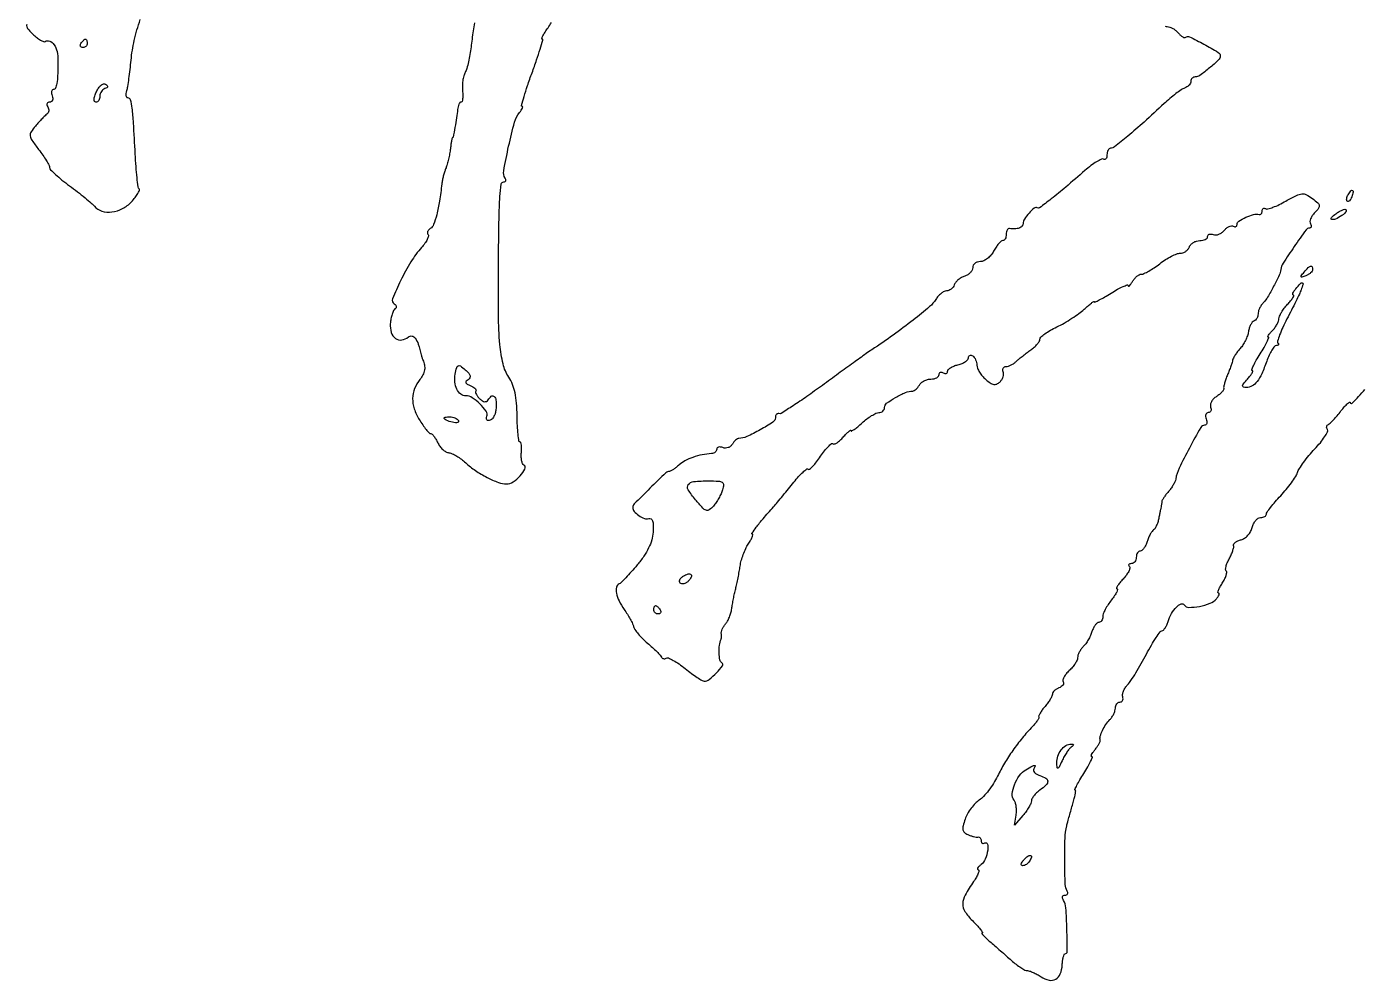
# Model space of a CAD drawing. Extents: x 1 to 635, y 1 to 563.
# Drawn here: x 0.5 to 317.9, y 0.7 to 228 of the extents above; entities that cross this region are included whole.
import ezdxf

# ---------------------------------------------------------------- set-up
doc = ezdxf.new("R2010")
doc.units = 0

msp = doc.modelspace()

# ---------------------------------------------------------------- linework, layer by layer
for points in [[(0.612605, 228.539137, 0.192279), (0.591885, 227.957344, 0.095877), (1.03977, 227.202464, 0.023532), (2.053341, 226.164932, 0.022354), (2.962131, 225.391161, 0.032693), (3.831934, 224.802128, 0.034197), (4.564679, 224.437692, 0.241206), (4.94919, 224.468597, -0.238003), (6.045699, 224.563419, -0.150056), (7.067035, 223.739292, -0.093533), (7.789133, 222.066195, -0.057552), (8.016695, 219.926258, -0.00636), (7.939501, 216.378428, -0.032596), (7.743666, 214.419566, -0.068841), (7.408649, 213.34522, -0.290549), (6.864718, 213, 0.226347), (6.607527, 212.877284, 0.133446), (6.467426, 212.559375, 0.08379), (6.475869, 212.074834, 0.04548), (6.638374, 211.5, -0.069008), (6.771857, 210.926317, -0.116977), (6.70238, 210.440625, -0.152575), (6.444764, 210.120613, -0.148627), (6.047972, 210, 0.110428), (5.657876, 209.912782, 0.183045), (5.426325, 209.673408, 0.160031), (5.39405, 209.313072, 0.081564), (5.569098, 208.888197, -0.080294), (5.765314, 208.415335, -0.085656), (5.796439, 207.915515, -0.092735), (5.660719, 207.466685, -0.116457), (5.378115, 207.138197, 0.035553), (4.923628, 206.755737, 0.008158), (4.21495, 206.044868, 0.008393), (3.423617, 205.196716, 0.008097), (2.6515, 204.312418, 0.032601), (1.596789, 202.88514, 0.177967), (1.391669, 201.963442, 0.118857), (1.792786, 200.928878, 0.011282), (3.4015, 198.718027, -0.011307), (4.398889, 197.347177, -0.014709), (5.245774, 196.045946, -0.01234), (5.887044, 194.933351, -0.116537), (6.030921, 194.405609, 0.18894), (6.250624, 193.896791, 0.012124), (7.438988, 192.75489, 0.016378), (8.970721, 191.442415, 0.011379), (10.780921, 190.057846, -0.006961), (12.675722, 188.634924, -0.007699), (14.466754, 187.205926, -0.00722), (15.95745, 185.941963, -0.038824), (16.701645, 185.182846, 0.147598), (18.466889, 184.026685, 0.102554), (20.858208, 183.829242, 0.090462), (23.394147, 184.620504, 0.085268), (25.547242, 186.267523, 0.020787), (26.403119, 187.271164, 0.033097), (27.038399, 188.203022, 0.035612), (27.416853, 188.964969, 0.302557), (27.345456, 189.32121, -0.165633), (27.118921, 189.781783, -0.004696), (26.853036, 191.997387, -0.00908), (26.609293, 194.642664, -0.006063), (26.422045, 197.678688, 0.002423), (26.02097, 205.055339, 0.017631), (25.686686, 208.585143, 0.033516), (25.299262, 210.529425, 0.338926), (24.684792, 211, -0.2448), (24.416502, 211.139728, -0.113874), (24.265376, 211.514063, -0.073214), (24.259287, 212.079369, -0.041345), (24.407873, 212.75, 0.03322), (24.648012, 213.756235, 0.006457), (24.936237, 215.601562, 0.006837), (25.215584, 217.766, 0.006275), (25.44454, 220, -0.034148), (26.192099, 224.696494, -0.026442), (27.618925, 229.677357, -0.026915)], [(107.25173, 228.893449, 0.003601), (106.965892, 227.030478, 0.003562), (106.686577, 225.018102, 0.004494), (106.458151, 223.152055, -0.014579), (106.202282, 221.36196, -0.014313), (105.841255, 219.578721, -0.014342), (105.435476, 218.035114, -0.051459), (105.049846, 217.093138, 0.059681), (104.719168, 216.246046, 0.02825), (104.489919, 215.094258, 0.027514), (104.383672, 213.846879, 0.034837), (104.429567, 212.691083, -0.022491), (104.496053, 211.659481, -0.037452), (104.447789, 210.790506, -0.044787), (104.309026, 210.16959, -0.32624), (104.076772, 210, 0.223211), (103.815083, 209.87705, 0.062546), (103.565811, 209.485938, 0.050209), (103.364289, 208.920133, 0.034705), (103.247569, 208.25, -0.012175), (102.997514, 206.29807, -0.007233), (102.609496, 203.985365, -0.00152), (102.171887, 201.630485, -0.360508), (102.014433, 201.5, 0.359126), (101.945408, 201.443082, 0.002569), (101.795941, 200.651091, 0.007997), (101.640209, 199.718134, 0.004853), (101.484404, 198.610099, -0.014452), (101.288189, 197.385636, -0.012015), (101.010882, 196.096139, -0.012191), (100.699568, 194.926982, -0.031862), (100.402939, 194.110099, 0.026519), (100.117647, 193.349835, 0.014218), (99.842914, 192.385466, 0.014121), (99.617862, 191.383096, 0.021426), (99.484601, 190.5, -0.012378), (98.943832, 186.417108, -0.02368), (98.274728, 183.179345, -0.025688), (97.532703, 180.80168, -0.167376), (96.751339, 179.846319, 0.062406), (96.342277, 179.516726, 0.096777), (96.096483, 179.137412, 0.128045), (96.049569, 178.770893, 0.166), (96.197907, 178.46876, -0.269877), (96.305141, 178.062721, -0.047387), (96.012769, 177.294588, -0.040148), (95.453493, 176.358714, -0.026007), (94.668947, 175.370284, 0.043103), (92.130743, 171.938024, 0.025251), (89.67817, 167.449814, 0.016727), (87.764911, 163.121035, 0.365012), (88.166854, 161.896879, -0.080132), (88.500067, 161.60844, -0.14237), (88.645139, 161.278759, -0.168007), (88.580353, 160.961127, -0.121369), (88.325263, 160.701024, 0.145477), (87.967335, 160.299692, 0.03311), (87.631537, 159.442002, 0.031579), (87.362764, 158.361672, 0.026169), (87.210988, 157.185895, 0.094297), (87.44533, 155.102063, 0.161879), (88.452261, 153.694586, 0.19561), (89.945214, 153.3253, 0.138085), (91.54265, 154.035397, -0.222382), (92.387072, 154.25559, -0.195509), (93.160106, 153.761507, -0.07805), (93.875263, 152.318621, -0.019054), (94.575843, 149.75, 0.014214), (94.660782, 149.426271, 0.01053), (94.772279, 149.073438, 0.010661), (94.89177, 148.744513, 0.023472), (95, 148.5, -0.076575), (95.365572, 147.361877, -0.078228), (95.367718, 146.175137, -0.074521), (94.999425, 144.997477, -0.060816), (94.282364, 143.886959, 0.079178), (93.003639, 141.738167, 0.090325), (92.531976, 139.394705, 0.084198), (92.907172, 136.904551, 0.059075), (94.10596, 134.328554, 0.013812), (94.943609, 133.053361, 0.019908), (95.758964, 131.977763, 0.016143), (96.478516, 131.158557, 0.207344), (96.844431, 131, -0.197048), (97.169052, 130.8669, -0.034495), (97.615577, 130.361485, -0.032863), (98.085044, 129.658724, -0.024245), (98.512872, 128.826332, 0.054354), (99.015563, 127.977904, 0.048888), (99.705557, 127.224031, 0.051927), (100.468868, 126.669649, 0.097735), (101.186896, 126.424077, -0.074018), (101.992925, 126.190158, -0.026593), (103.053828, 125.633257, -0.025692), (104.169176, 124.889795, -0.027686), (105.173577, 124.052915, 0.038418), (107.487967, 122.207146, 0.029663), (110.26191, 120.555205, 0.029873), (112.957891, 119.357443, 0.08983), (114.931397, 119, 0.149884), (116.472864, 119.472702, 0.057879), (118.185841, 120.947243, 0.068235), (119.304933, 122.554659, 0.390494), (119.049083, 123.469665, -0.1603), (118.73193, 123.846717, -0.046745), (118.51369, 124.583403, -0.041757), (118.410363, 125.509428, -0.034261), (118.451015, 126.504303, 0.022935), (118.511836, 127.461224, 0.038081), (118.46458, 128.267892, 0.045865), (118.332019, 128.84362, 0.322327), (118.112487, 129.003415, -0.371411), (117.866265, 129.217985, -0.008919), (117.662518, 130.840762, -0.015201), (117.50755, 132.85816, -0.009196), (117.440766, 135.253415, 0.017915), (117.303102, 138.289744, 0.033237), (116.940553, 140.728469, 0.040335), (116.330744, 142.737774, 0.051517), (115.440766, 144.454685, -0.087371), (114.086879, 147.596554, -0.035558), (113.335704, 152.207655, -0.020453), (112.984277, 159.301449, -0.004499), (112.989162, 171.5, -0.001696), (113.127735, 182.333337, -0.012605), (113.340965, 187.482003, -0.01883), (113.651113, 190.44609, -0.373234), (114.289786, 191, 0.134206), (114.558912, 191.073562, 0.190518), (114.709507, 191.267346, 0.142205), (114.709978, 191.561737, 0.068271), (114.555553, 191.910114, -0.18596), (114.229925, 193.641943, -0.008901), (115.419675, 199.521261, -0.011824), (116.824752, 205.235293, -0.1074), (118.00045, 207.500542, 0.022321), (118.436601, 208.076552, 0.049044), (118.703881, 208.559534, 0.099803), (118.770761, 208.875656, 0.417011), (118.647598, 209, -0.494701), (118.485775, 209.211987, -0.004797), (119.092233, 211.35, -0.010646), (119.911512, 213.931768, -0.006168), (121, 217, 0.005606), (122.092358, 220.068184, 0.009648), (122.923732, 222.65, 0.003951), (123.553694, 224.805574, 0.4977), (123.406753, 225, -0.5254), (123.302007, 225.152036, -0.026231), (123.592264, 225.807813, -0.023699), (124.095933, 226.6946, -0.012426), (124.80071, 227.75, 0.016793), (125.588703, 228.952624, 0.013584)], [(271.850996, 228.071457, 0.067543), (272.377555, 228, -0.087648), (272.996599, 227.890644, -0.043397), (273.722031, 227.552276, -0.041292), (274.434255, 227.05902, -0.047491), (275.020056, 226.475834, 0.034245), (275.541395, 225.928619, 0.054756), (276.061815, 225.547783, 0.074704), (276.504445, 225.374466, 0.257867), (276.790162, 225.456829, -0.321883), (277.651666, 225.598138, -0.009366), (281.119495, 223.797269, -0.009995), (284.503715, 221.869938, -0.264179), (285, 220.996194, -0.20721), (284.593674, 220.057823, -0.014946), (282.424832, 218.141625, -0.016698), (280.150914, 216.375554, -0.158035), (278.992394, 216, 0.103046), (278.613714, 215.921119, 0.098801), (278.291516, 215.697031, 0.096952), (278.075617, 215.362292, 0.09517), (278, 214.968615, -0.124878), (277.889022, 214.531199, -0.0642), (277.556044, 214.069838, -0.057662), (277.066651, 213.655772, -0.055208), (276.488659, 213.357275, 0.058987), (275.698021, 212.941384, 0.012484), (274.43432, 212.0257, 0.012907), (273.014653, 210.882763, 0.011934), (271.61747, 209.638659, -0.00472), (266.83984, 205.259283, -0.009357), (262.954939, 201.894486, -0.005661), (259.810832, 199.332447, -0.169707), (258.859565, 199, 0.175975), (258.531548, 198.880865, 0.092803), (258.252497, 198.542039, 0.072977), (258.06361, 198.037438, 0.053172), (258, 197.440983, -0.051779), (257.941669, 196.87922, -0.112457), (257.761508, 196.487324, -0.186685), (257.495343, 196.325307, -0.184877), (257.188112, 196.383741, 0.255265), (256.678417, 196.411148, 0.02456), (255.547419, 195.800246, 0.026476), (254.193944, 194.879653, 0.017679), (252.742873, 193.692758, -0.004214), (248.193486, 189.762503, -0.009889), (244.713242, 186.923286, -0.00501), (241.955324, 184.807012, -0.313688), (241.372976, 184.785714, 0.327701), (240.676569, 184.742505, 0.034566), (239.428097, 183.545356, 0.037423), (238.317949, 182.122204, 0.14798), (238, 181.071429, -0.190678), (237.751168, 180.44266, -0.117075), (237.077558, 179.997431, -0.081161), (236.035701, 179.798159, -0.045937), (234.75, 179.881579, 0.204797), (234.464327, 179.809424, 0.105904), (234.220313, 179.524589, 0.075993), (234.055021, 179.065578, 0.048526), (234, 178.5, -0.05344), (233.938489, 177.926133, -0.073221), (233.755888, 177.440625, -0.093006), (233.486095, 177.114665, -0.175242), (233.16898, 177, 0.183041), (232.764828, 176.846919, 0.03302), (232.189046, 176.265625, 0.031775), (231.573145, 175.457278, 0.024046), (231, 174.5, -0.052011), (230.352341, 173.543757, -0.050946), (229.517204, 172.734375, -0.055403), (228.629676, 172.181343, -0.112104), (227.83102, 172, 0.076702), (227.131497, 171.892055, 0.089668), (226.537862, 171.57917, 0.100762), (226.141015, 171.113738, 0.126971), (226, 170.567388, -0.118144), (225.857918, 169.974475, -0.070605), (225.439637, 169.377753, -0.064307), (224.821707, 168.867743, -0.063646), (224.092381, 168.529321, 0.053787), (223.321015, 168.189648, 0.043753), (222.580333, 167.672275, 0.045401), (221.977129, 167.066029, 0.081614), (221.623766, 166.461933, -0.070734), (221.312869, 165.903033, -0.063497), (220.848379, 165.429443, -0.066825), (220.30732, 165.108911, -0.100681), (219.771932, 165, 0.119913), (219.187469, 164.857786, 0.047926), (218.490557, 164.407984, 0.043836), (217.799502, 163.755701, 0.042122), (217.222472, 162.984627, -0.077291), (215.731544, 161.258866, -0.009282), (211.822852, 158.06277, -0.011106), (207.079221, 154.496441, -0.009892), (201.99762, 151, 0.009072), (200.615008, 150.052018, 0.001073), (197.587158, 147.884375, 0.001283), (193.999314, 145.290164, 0.001052), (190.178177, 142.5, -0.005408), (186.460902, 139.835019, -0.008442), (183.197545, 137.629687, -0.003484), (180.386871, 135.826396, -0.21849), (179.816943, 135.75, 0.157566), (179.504292, 135.745125, 0.136431), (179.232399, 135.559375, 0.1044), (179.044778, 135.209495, 0.06598), (178.974202, 134.75, -0.24882), (178.406224, 133.7307, -0.015603), (175.361691, 131.891269, -0.020968), (172.201496, 130.284606, -0.10623), (170.282035, 129.861914, 0.133539), (169.927306, 129.763512, 0.048217), (169.501641, 129.451544, 0.043577), (169.078426, 129.001671, 0.039413), (168.723553, 128.4705, -0.093904), (168.315448, 127.98348, -0.084151), (167.742331, 127.656728, -0.084392), (167.095087, 127.537695, -0.095261), (166.473553, 127.648522, 0.055204), (165.909279, 127.796284, 0.099054), (165.432856, 127.771655, 0.146573), (165.120397, 127.584279, 0.18702), (165, 127.273655, -0.128664), (164.904386, 126.908243, -0.0931), (164.632812, 126.584182, -0.082509), (164.227666, 126.350605, -0.072464), (163.75, 126.246966, 0.033274), (161.501718, 125.940428, 0.034119), (159.333277, 125.339728, 0.036491), (157.440996, 124.514121, 0.062885), (156.034301, 123.531042, -0.01605), (155.343166, 122.9448, -0.020202), (154.665564, 122.449744, -0.018749), (154.076149, 122.085869, -0.129615), (153.750466, 122, 0.193548), (152.892813, 121.655085, 0.003144), (149.097958, 117.967791, 0.003098), (145.345747, 114.229745, 0.197794), (145, 113.389929, 0.181951), (145.351431, 112.456172, 0.061593), (146.453727, 111.473993, 0.061418), (147.770481, 110.784915, 0.171964), (148.796715, 110.765572, -0.218229), (149.349867, 110.705615, -0.183016), (149.720026, 110.239427, -0.075832), (149.880801, 109.228252, -0.018389), (149.829102, 107.532127, -0.052287), (149.502287, 105.647727, -0.043388), (148.779356, 103.743999, -0.038108), (147.635777, 101.773408, -0.024997), (146.042512, 99.686199, -0.006059), (144.631736, 98.058377, -0.008324), (143.321638, 96.631779, -0.005703), (142.195808, 95.472842, -0.092978), (141.751196, 95.166667, 0.241223), (141.109331, 94.372539, 0.100178), (141.099869, 92.953233, 0.067422), (141.729269, 91.101611, 0.039138), (142.940068, 89.084167, -0.014603), (143.705481, 87.939941, -0.014686), (144.401283, 86.755108, -0.014652), (144.946218, 85.688482, -0.05551), (145.190068, 84.981454, 0.098142), (145.49675, 84.288891, 0.021868), (146.290207, 83.258593, 0.0219), (147.328849, 82.129688, 0.019605), (148.5, 81.051657, -0.00839), (149.673368, 80.019222, -0.010721), (150.717277, 79.027407, -0.008799), (151.553905, 78.167956, -0.084421), (151.83541, 77.743769, 0.115929), (152.024904, 77.493614, 0.115974), (152.305961, 77.354096, 0.107703), (152.637103, 77.34904, 0.088798), (152.966285, 77.479163, -0.245337), (153.473503, 77.515952, -0.023106), (154.631592, 76.949413, -0.02543), (156.021295, 76.093506, -0.017159), (157.51838, 74.985394, 0.008548), (159.009114, 73.841733, 0.012018), (160.379911, 72.876959, 0.008346), (161.546634, 72.124927, 0.139865), (161.984495, 72, 0.16752), (163.214589, 72.424029, 0.034422), (164.946443, 73.982436, 0.034236), (166.353466, 75.650201, 0.437481), (166.21361, 76.367982, -0.216374), (165.753795, 77.05318, -0.033307), (165.588915, 78.72549, -0.036932), (165.665975, 80.552931, -0.066988), (166.035088, 82, 0.061795), (166.102021, 82.251513, 0.025274), (166.132484, 82.604358, 0.024539), (166.127268, 82.991129, 0.028769), (166.083334, 83.35526, -0.113528), (166.103981, 83.780684, -0.037037), (166.320045, 84.375139, -0.034708), (166.666431, 85.021352, -0.032834), (167.104723, 85.626184, 0.050235), (167.577324, 86.328467, 0.026493), (168.024474, 87.280788, 0.026075), (168.382793, 88.313839, 0.036308), (168.585934, 89.270924, -0.009649), (168.748259, 90.30396, -0.005095), (168.987435, 91.579584, -0.005067), (169.258857, 92.880628, -0.007798), (169.522601, 94, 0.009003), (169.794678, 95.16733, 0.004748), (170.092522, 96.625494, 0.004722), (170.369247, 98.124509, 0.007262), (170.577581, 99.427212, -0.032235), (170.850514, 100.717194, -0.020531), (171.324546, 102.176875, -0.020616), (171.910052, 103.576182, -0.035646), (172.524157, 104.677212, 0.014573), (173.071821, 105.568681, 0.028025), (173.448262, 106.317681, 0.034883), (173.639835, 106.859341, 0.495762), (173.53284, 107, -0.602399), (173.398476, 107.254085, -0.013239), (174.425411, 108.679232, -0.013531), (176.050229, 110.696975, -0.004686), (178.5, 113.522014, 0.005736), (179.4677, 114.642695, 0.002333), (180.760125, 116.189197, 0.002308), (182.134334, 117.864924, 0.002939), (183.38553, 119.423725, -0.014967), (184.529736, 120.781026, -0.025203), (185.577896, 121.838989, -0.023118), (186.446276, 122.560716, -0.374292), (186.796882, 122.536452, 0.387163), (187.131576, 122.520838, 0.027201), (187.881334, 123.214499, 0.027331), (188.781601, 124.250931, 0.015929), (189.750248, 125.583085, -0.016962), (190.721313, 126.912782, -0.029113), (191.62908, 127.941754, -0.030367), (192.384765, 128.616634, -0.380305), (192.737376, 128.595958, 0.294999), (193.076879, 128.523001, 0.054218), (193.676465, 128.827857, 0.042988), (194.398397, 129.393531, 0.026454), (195.148479, 130.171198, -0.013194), (195.859751, 130.948863, -0.028286), (196.456116, 131.50112, -0.0475), (196.867051, 131.779568, -0.56971), (197, 131.700759, 0.568846), (197.15471, 131.608775, 0.027859), (197.777269, 131.993642, 0.022928), (198.630207, 132.649139, 0.011579), (199.646023, 133.547749, -0.023262), (200.758414, 134.486404, -0.026108), (201.912507, 135.279651, -0.026686), (202.954073, 135.844085, -0.111269), (203.646023, 136, 0.091617), (204.162911, 136.095514, 0.095888), (204.602269, 136.368917, 0.099482), (204.896281, 136.776726, 0.10699), (205, 137.255889, -0.239002), (205.49314, 138.228626, -0.027037), (207.625944, 139.620894, -0.031903), (209.986318, 140.791771, -0.099196), (211.718977, 141.141119, 0.136775), (212.074775, 141.240768, 0.047639), (212.505483, 141.561547, 0.043008), (212.936016, 142.024172, 0.038347), (213.29969, 142.571033, -0.089299), (213.749505, 143.117897, -0.056338), (214.437375, 143.580241, -0.054334), (215.24435, 143.893852, -0.065619), (216.04969, 144, 0.052333), (216.795888, 144.078316, 0.072203), (217.427096, 144.311086, 0.092144), (217.851137, 144.65485, 0.178305), (218, 145.059017, -0.108972), (218.078288, 145.413961, -0.182303), (218.29375, 145.6254, -0.161196), (218.6179, 145.656512, -0.082592), (219, 145.5, 0.072042), (219.382608, 145.333826, 0.147805), (219.70625, 145.342755, 0.188933), (219.919907, 145.520728, 0.126366), (220, 145.832575, -0.200769), (220.171027, 146.241337, -0.05385), (220.734375, 146.688259, -0.045696), (221.542859, 147.10071, -0.033639), (222.5, 147.410644, 0.036821), (223.456976, 147.727259, 0.048811), (224.265625, 148.159277, 0.058024), (224.825252, 148.634611, 0.189922), (225, 149.078069, -0.111702), (225.078586, 149.425447, -0.183665), (225.29375, 149.630997, -0.159017), (225.617807, 149.658241, -0.080688), (226, 149.5, -0.094808), (226.382996, 149.148442, -0.052817), (226.70625, 148.601243, -0.050048), (226.925821, 147.956079, -0.057068), (227, 147.308278, 0.09912), (227.146497, 146.57655, 0.039602), (227.615568, 145.662982, 0.037211), (228.2937, 144.728791, 0.038534), (229.095552, 143.917128, 0.028533), (230.206113, 143.059834, 0.104863), (231.02215, 142.723073, 0.151187), (231.733723, 142.807195, 0.08359), (232.470253, 143.294569, 0.065456), (232.923405, 143.845065, 0.060907), (233.232156, 144.507204, 0.06508), (233.357084, 145.175948, 0.105669), (233.267712, 145.744736, -0.086077), (233.173208, 146.224028, -0.133193), (233.273679, 146.631266, -0.149342), (233.553602, 146.901396, -0.118324), (233.96444, 147, 0.080533), (234.509149, 147.088307, 0.036192), (235.180347, 147.367188, 0.034626), (235.862201, 147.771631, 0.039742), (236.448899, 148.25, -0.016123), (237.098369, 148.832666, -0.007048), (237.994784, 149.564848, -0.006966), (238.969237, 150.316244, -0.009243), (239.877471, 150.970759, 0.029906), (240.690698, 151.609444, 0.03468), (241.379877, 152.311822, 0.037153), (241.866903, 152.97656, 0.137581), (242.011473, 153.470759, -0.209178), (242.241088, 153.980059, -0.025828), (243.20825, 154.767273, -0.026978), (244.518695, 155.621341, -0.019199), (246.069498, 156.439105, 0.018421), (247.797497, 157.346877, 0.013544), (249.644705, 158.473397, 0.013725), (251.3362, 159.635995, 0.029458), (252.558025, 160.641356, -0.009629), (253.495317, 161.47704, -0.018535), (254.28267, 162.103169, -0.018447), (254.876813, 162.507791, -0.589879), (255, 162.439707, 0.549392), (255.145951, 162.346969, 0.009231), (256.175, 162.85319, 0.01406), (257.465446, 163.564462, 0.007807), (259, 164.5, -0.013162), (260.537014, 165.414605, -0.024555), (261.833933, 166.059347, -0.026236), (262.801349, 166.423255, -0.49491), (263.030409, 166.262545, 0.405776), (263.144017, 166.154568, 0.188147), (263.351299, 166.23806, 0.053399), (263.685413, 166.627374, 0.018785), (264.080099, 167.25, -0.043252), (264.5519, 167.919522, -0.045433), (265.12483, 168.485938, -0.049943), (265.708562, 168.875997, -0.122932), (266.205299, 169, 0.113025), (266.821155, 169.141016, 0.017029), (267.94917, 169.734375, 0.018377), (269.2529, 170.542789, 0.014951), (270.588887, 171.5, -0.021313), (271.961009, 172.456927, -0.023148), (273.373185, 173.265625, -0.023441), (274.638091, 173.841017, -0.095296), (275.464663, 174, 0.085108), (276.118617, 174.112125, 0.0662), (276.762409, 174.440625, 0.066105), (277.298866, 174.92658, 0.084281), (277.638374, 175.5, -0.098143), (277.999607, 176.073537, -0.066864), (278.600966, 176.559375, -0.064008), (279.340293, 176.887915, -0.07271), (280.106989, 177, 0.049195), (280.831408, 177.071448, 0.069192), (281.443928, 177.284531, 0.089369), (281.856278, 177.59879, 0.187481), (282, 177.968615, -0.161968), (282.108514, 178.294814, -0.151508), (282.393562, 178.501676, -0.110379), (282.827114, 178.548321, -0.063514), (283.339786, 178.423106, 0.11617), (283.94687, 178.340584, 0.069122), (284.660107, 178.510765, 0.063223), (285.366204, 178.895158, 0.063402), (285.953093, 179.443481, -0.049243), (286.505934, 179.990019, -0.063304), (287.112983, 180.366243, -0.077296), (287.679554, 180.525548, -0.169955), (288.113307, 180.429973, 0.088654), (288.45185, 180.296036, 0.167486), (288.739534, 180.334234, 0.177681), (288.931358, 180.538004, 0.101223), (289, 180.873595, -0.256832), (289.430828, 181.657005, -0.037112), (291.097473, 182.548142, -0.039949), (292.954967, 183.198874, -0.129562), (294.25, 183.198125, 0.145391), (294.535306, 183.206827, 0.134522), (294.779688, 183.369285, 0.108152), (294.943899, 183.669016, 0.071556), (295, 184.059017, -0.081988), (295.060622, 184.426232, -0.160516), (295.237034, 184.660453, -0.182741), (295.499636, 184.726235, -0.109821), (295.806924, 184.619327, 0.209007), (296.334179, 184.544223, 0.021172), (297.566829, 184.943056, 0.023671), (299.054362, 185.576538, 0.01666), (300.664961, 186.421695, -0.011625), (303.194265, 187.78159, -0.093611), (304.455941, 188.149025, -0.145552), (305.518281, 187.942113, -0.041226), (306.957375, 187.032152, -0.018495), (308.261843, 185.970283, -0.171617), (308.61176, 185.345672, -0.21218), (308.451497, 184.71123, -0.029961), (307.535581, 183.678438, 0.046233), (306.945319, 182.967613, 0.057352), (306.543959, 182.207873, 0.068249), (306.377921, 181.514854, 0.164573), (306.495259, 181.007671, -0.063129), (306.67109, 180.621719, -0.133848), (306.682585, 180.296003, -0.191588), (306.53356, 180.082519, -0.146735), (306.25843, 180, 0.241802), (305.43753, 179.578357, 0.004666), (302.613683, 175.559244, 0.007444), (299.983674, 171.616369, 0.113422), (299.428641, 170.083901, -0.079964), (299.037728, 168.730548, -0.01108), (297.727378, 166.105212, -0.012408), (296.291077, 163.536932, -0.056946), (295.261663, 162.178571, 0.044281), (294.778785, 161.573759, 0.03585), (294.370614, 160.850149, 0.037109), (294.090261, 160.122447, 0.073519), (294, 159.511905, -0.06697), (293.927456, 158.972718, -0.064336), (293.714745, 158.463914, -0.069299), (293.400234, 158.061046, -0.11017), (293.028919, 157.833333, 0.143928), (292.632433, 157.552338, 0.048448), (292.245093, 156.950065, 0.043441), (291.923553, 156.163097, 0.037749), (291.724221, 155.294547, -0.048102), (291.479169, 154.319653, -0.028196), (291.011541, 153.209798, -0.027996), (290.412976, 152.142518, -0.042141), (289.766561, 151.294547, 0.019648), (289.130878, 150.534104, 0.02024), (288.563457, 149.733398, 0.020459), (288.129897, 149.002046, 0.076505), (287.951459, 148.5, -0.030547), (287.81326, 147.958452, -0.006927), (287.510529, 147.059375, -0.007149), (287.131516, 146.030469, -0.00689), (286.718718, 145, 0.014643), (286.331558, 143.98837, 0.017633), (286.029779, 143.016123, 0.016473), (285.833762, 142.189245, 0.103068), (285.836181, 141.757014, -0.193817), (285.772883, 141.392383, -0.04478), (285.391073, 140.884113, -0.039852), (284.812426, 140.337032, -0.029873), (284.097441, 139.82878, 0.058915), (283.409517, 139.277086, 0.067781), (282.906055, 138.60343, 0.078479), (282.655189, 137.915791, 0.140817), (282.706768, 137.321766, -0.072762), (282.820376, 136.816432, -0.121085), (282.749026, 136.388269, -0.152568), (282.506706, 136.105731, -0.140686), (282.138374, 136, 0.163532), (281.776585, 135.878421, 0.151303), (281.547812, 135.559375, 0.109632), (281.497466, 135.07401, 0.062927), (281.638374, 134.5, -0.054407), (281.789774, 133.92556, -0.097881), (281.767381, 133.440625, -0.145834), (281.580672, 133.122629, -0.189795), (281.269252, 133, 0.270468), (280.347322, 132.461933, 0.005439), (277.639826, 127.544835, 0.011172), (275.214414, 122.771328, 0.06946), (274.381355, 120.16229, -0.063277), (274.188932, 119.533011, -0.025272), (273.77692, 118.729234, -0.02452), (273.239626, 117.896925, -0.028331), (272.64687, 117.16229, 0.018319), (272.065755, 116.470866, 0.020929), (271.563489, 115.767985, 0.020613), (271.190644, 115.142263, 0.100695), (271.071259, 114.75, -0.006014), (271.038524, 114.44453, -0.006442), (270.999104, 114.146875, -0.006139), (270.95882, 113.892124, -0.029962), (270.92569, 113.75, 0.023525), (270.88135, 113.570275, 0.00079), (270.740744, 112.851814, 0.001494), (270.578606, 112.002773, 0.00104), (270.400436, 111.04341, -0.026601), (270.166018, 110.063162, -0.029616), (269.835218, 109.148816, -0.0309), (269.463264, 108.413177, -0.117197), (269.109528, 108.04341, 0.096613), (268.739376, 107.68674, 0.02673), (268.31004, 106.998689, 0.025942), (267.897971, 106.151173, 0.024551), (267.567394, 105.25, -0.035417), (267.230063, 104.388732, -0.04609), (266.797532, 103.660938, -0.053676), (266.339728, 103.155092, -0.184026), (265.932612, 103, 0.15811), (265.576906, 102.884635, 0.097128), (265.273955, 102.559375, 0.079016), (265.069412, 102.073619, 0.060283), (265, 101.5, -0.076226), (264.912123, 100.926925, -0.089419), (264.657292, 100.440625, -0.100747), (264.278257, 100.115534, -0.127718), (263.833333, 100, 0.059412), (263.433113, 99.952276, 0.178164), (263.207895, 99.80148, 0.250807), (263.177615, 99.581347, 0.108072), (263.34248, 99.324187, -0.264844), (263.4566, 98.907951, -0.053923), (263.178381, 98.164164, -0.043826), (262.622259, 97.263748, -0.028336), (261.834832, 96.324187, 0.016084), (261.048676, 95.431489, 0.034073), (260.512164, 94.68273, 0.05874), (260.273997, 94.171902, 0.511028), (260.398266, 94, -0.491934), (260.540263, 93.815692, -0.05211), (260.31694, 93.22601, -0.033586), (259.815601, 92.376797, -0.016519), (259.07258, 91.365141, 0.022783), (258.279285, 90.256191, 0.02434), (257.60882, 89.103262, 0.024866), (257.133627, 88.06256, 0.094937), (257, 87.365141, -0.066535), (256.930249, 86.843295, -0.08359), (256.726045, 86.40101, -0.099378), (256.423034, 86.10521, -0.144813), (256.067388, 86, 0.18112), (255.660387, 85.847568, 0.054201), (255.203305, 85.352763, 0.046543), (254.77172, 84.640021, 0.036046), (254.435456, 83.79664, -0.032051), (254.06791, 82.852975, -0.022315), (253.539692, 81.838646, -0.022588), (252.942831, 80.907267, -0.042607), (252.368068, 80.225211, 0.041095), (251.844532, 79.607738, 0.03583), (251.40187, 78.884898, 0.037504), (251.096912, 78.169353, 0.08216), (251, 77.583559, -0.108241), (250.866006, 76.971848, -0.035481), (250.419427, 76.158679, -0.033431), (249.779934, 75.29975, -0.032113), (249.023581, 74.521341, 0.035759), (248.306489, 73.772503, 0.049386), (247.786302, 73.001552, 0.05988), (247.517821, 72.319998, 0.20511), (247.586963, 71.85929, -0.172611), (247.668603, 71.479467, -0.119831), (247.508954, 71.066212, -0.090218), (247.121525, 70.680124, -0.059397), (246.563382, 70.385948, 0.04579), (245.96528, 70.091164, 0.052316), (245.459243, 69.703286, 0.059727), (245.112429, 69.285608, 0.144405), (245, 68.904442, -0.112738), (244.893495, 68.438091, -0.022514), (244.485937, 67.681445, -0.02276), (243.919933, 66.826163, -0.019497), (243.25, 65.979011, 0.017173), (242.597699, 65.161984, 0.025256), (242.0875, 64.398189, 0.02293), (241.743582, 63.75736, 0.238816), (241.75, 63.46758, -0.246074), (241.752378, 63.185654, -0.026312), (241.4125, 62.601209, -0.027598), (240.902301, 61.908077, -0.018668), (240.25, 61.174835, 0.019164), (237.809688, 58.42623, 0.018698), (235.565942, 55.476803, 0.018978), (233.582264, 52.415748, 0.021443), (231.921353, 49.332834, -0.027016), (230.976714, 47.625266, -0.023322), (229.809267, 45.940441, -0.023993), (228.604415, 44.511643, -0.060627), (227.567262, 43.636029, 0.055273), (226.597498, 42.834875, 0.031872), (225.613712, 41.681393, 0.031492), (224.763081, 40.381583, 0.045303), (224.195147, 39.129954, 0.021205), (223.708834, 37.518097, 0.105309), (223.670474, 36.577839, 0.169136), (224.023795, 35.937453, 0.079398), (224.828778, 35.418, 0.022092), (225.523631, 35.148157, 0.023102), (226.229391, 34.945176, 0.023554), (226.852072, 34.827518, 0.087284), (227.25, 34.841241, -0.14594), (227.535425, 34.818004, -0.126958), (227.779687, 34.642278, -0.103054), (227.943862, 34.3339, -0.071077), (228, 33.940983, 0.090131), (228.066051, 33.577543, 0.168876), (228.254934, 33.35061, 0.176509), (228.53696, 33.2956, 0.099525), (228.867862, 33.418334, -0.505479), (229.526253, 33.153478, -0.105303), (229.588927, 31.678077, -0.057212), (228.988437, 29.602916, -0.123809), (228, 28.281803, 0.02632), (227.478666, 27.8108, 0.071131), (227.18094, 27.41211, 0.199561), (227.154168, 27.159179, 0.321278), (227.318094, 27.031803, -0.440795), (227.495126, 26.822303, -0.061037), (227.336171, 26.20153, -0.038833), (226.904228, 25.30785, -0.019519), (226.230819, 24.25, 0.024163), (224.197133, 20.988868, 0.119679), (223.622313, 18.920416, 0.15577), (224.13554, 17.10989, 0.050072), (225.924426, 14.921728, -0.00927), (227.005096, 13.800228, -0.017966), (227.818671, 12.858258, -0.01806), (228.347792, 12.148106, -0.604547), (228.270067, 12, 0.601306), (228.200124, 11.868249, 0.03205), (228.56909, 11.391661, 0.023011), (229.214691, 10.724385, 0.011146), (230.09699, 9.929057, -0.00121), (231.21378, 8.961874, -0.000634), (232.599385, 7.752918, -0.00063), (234.016887, 6.509808, -0.000967), (235.241342, 5.429057, 0.017377), (236.367428, 4.499047, 0.021262), (237.484043, 3.713536, 0.020317), (238.461182, 3.141133, 0.122934), (239.026525, 3, -0.084249), (239.571477, 2.907521, -0.020825), (240.417183, 2.571846, -0.020715), (241.366626, 2.100367, -0.019428), (242.294861, 1.542455, 0.089471), (244.2083, 0.729916, 0.185352), (245.790604, 0.958448, 0.174373), (246.878344, 2.209866, 0.078259), (247.347654, 4.368664, -0.017817), (247.442177, 5.376731, -0.028497), (247.602123, 6.226241, -0.027814), (247.796432, 6.857301, -0.313496), (248, 6.999246, 0.41561), (248.536162, 7.539388, 0.005241), (248.448003, 12.862239, 0.00901), (248.216908, 17.987092, 0.12333), (247.65511, 19.75, -0.061857), (247.429062, 20.242409, -0.14501), (247.421524, 20.643372, -0.20062), (247.624577, 20.902214, -0.128098), (248, 21, 0.096415), (248.380662, 21.074091, 0.174203), (248.61459, 21.283191, 0.171422), (248.664103, 21.596176, 0.092999), (248.522216, 21.964053, -0.131127), (248.04983, 23.53098, -0.006147), (247.939757, 29.104427, -0.009805), (248.005859, 34.541589, -0.051452), (248.406423, 37.5, -0.006419), (248.659715, 38.491017, -0.002438), (249.037537, 39.867188, -0.002414), (249.462764, 41.359152, -0.002952), (249.875361, 42.75, 0.011733), (250.221442, 43.996505, 0.020508), (250.440982, 45.045312, 0.016681), (250.548535, 45.855526, 0.443401), (250.41765, 46, -0.551981), (250.329564, 46.139855, -0.008332), (250.84671, 47.175, -0.013344), (251.562918, 48.46548, -0.007435), (252.5, 50, 0.010679), (253.423639, 51.5348, 0.019742), (254.096816, 52.825, 0.017843), (254.520044, 53.81021, 0.527257), (254.3901, 54, -0.428361), (254.261302, 54.135141, -0.093122), (254.344794, 54.485773, -0.046845), (254.644931, 55.018467, -0.021505), (255.127555, 55.653695, 0.02045), (255.644065, 56.330555, 0.025985), (256.060807, 56.996781, 0.025587), (256.343974, 57.574323, 0.153078), (256.377319, 57.903695, -0.12437), (256.420088, 58.862775, -0.037073), (256.948827, 60.241726, -0.036789), (257.751516, 61.664021, -0.048077), (258.694046, 62.821429, 0.046934), (259.193883, 63.432366, 0.037154), (259.616376, 64.17433, 0.038338), (259.906112, 64.928661, 0.072648), (260, 65.571429, -0.07423), (260.081486, 66.117276, -0.088338), (260.318229, 66.580357, -0.100637), (260.670203, 66.889925, -0.130937), (261.083333, 67, 0.12539), (261.463406, 67.096837, 0.143501), (261.728154, 67.360851, 0.124368), (261.831692, 67.759241, 0.082323), (261.757191, 68.228428, -0.123835), (261.7125, 68.820521, -0.052248), (261.93099, 69.593481, -0.047359), (262.351206, 70.411536, -0.045114), (262.923857, 71.150391, 0.040155), (263.713728, 72.148935, 0.00889), (264.893685, 73.984998, 0.009185), (266.184182, 76.162256, 0.008734), (267.416347, 78.421963, -0.010084), (268.589457, 80.559619, -0.01536), (269.701108, 82.361452, -0.009913), (270.683268, 83.786843, -0.241443), (271.09896, 84, 0.203033), (271.440628, 84.144705, 0.045681), (271.845559, 84.647237, 0.040325), (272.24067, 85.359689, 0.029612), (272.564544, 86.20336, -0.052163), (273.388353, 88.090711, -0.062889), (274.545131, 89.639838, -0.098845), (275.650376, 90.406947, -0.372669), (276.392214, 90.174402, 0.263691), (277.493563, 89.570474, 0.042563), (280.021344, 89.821907, 0.044481), (282.598825, 90.54391, 0.129733), (284.090278, 91.608778, 0.026078), (284.488743, 92.143312, 0.059476), (284.716107, 92.591329, 0.130301), (284.742553, 92.87901, 0.36597), (284.599392, 93, -0.456146), (284.458048, 93.162826, -0.055188), (284.591936, 93.684386, -0.036328), (284.940213, 94.435509, -0.018314), (285.480455, 95.329826, 0.027328), (286.022518, 96.264818, 0.03955), (286.386883, 97.14697, 0.04517), (286.549918, 97.86805, 0.233479), (286.422487, 98.244179, -0.215265), (286.280136, 98.620837, -0.04389), (286.389622, 99.343098, -0.039004), (286.678812, 100.227186, -0.02792), (287.131432, 101.164354, 0.021179), (287.608898, 102.119873, 0.025181), (287.974107, 103.059512, 0.025209), (288.198065, 103.868913, 0.125741), (288.183748, 104.336113, -0.224953), (288.242379, 104.695464, -0.079095), (288.612576, 105.083298, -0.059427), (289.218819, 105.440208, -0.039419), (289.982234, 105.705605, 0.088185), (290.806821, 106.08547, 0.056963), (291.598239, 106.781578, 0.055162), (292.239286, 107.669405, 0.067414), (292.619347, 108.619492, -0.051822), (292.951158, 109.530029, -0.060836), (293.45009, 110.300726, -0.071011), (294.031801, 110.824419, -0.148879), (294.608408, 111, 0.054938), (295.14075, 111.058669, 0.074562), (295.59122, 111.232551, 0.094079), (295.893432, 111.489609, 0.171233), (296, 111.791662, -0.155277), (296.150048, 112.263176, -0.010525), (296.998617, 113.409494, -0.014288), (298.097263, 114.749194, -0.01019), (299.399547, 116.187482, 0.015652), (300.74512, 117.706603, 0.016187), (301.97742, 119.290416, 0.016109), (302.953183, 120.727039, 0.064361), (303.401452, 121.689501, -0.065665), (303.856077, 122.659026, -0.015692), (304.864651, 124.130112, -0.01586), (306.140071, 125.759655, -0.015096), (307.536693, 127.332883, 0.018101), (308.851116, 128.83156, 0.027308), (309.872868, 130.235303, 0.025777), (310.55084, 131.411081, 0.262032), (310.528558, 131.953792, -0.081768), (310.380533, 132.313492, -0.104814), (310.373976, 132.670561, -0.118157), (310.509118, 132.968587, -0.125952), (310.762049, 133.16459, 0.091943), (311.182145, 133.447116, 0.011086), (311.964614, 134.2489, 0.01288), (312.857036, 135.25564, 0.010271), (313.768279, 136.384859, -0.013764), (314.625986, 137.432673, -0.030986), (315.344432, 138.165573, -0.061479), (315.824357, 138.501432, -0.565478), (316, 138.395788, 0.678629), (316.449393, 138.21717, 0.007512), (319.480062, 141.525556, 0.007009)]]:
    msp.add_lwpolyline(points, format="xyb")
for points in [[(15, 224, -0.105053), (14.918938, 223.618444, -0.099167), (14.688914, 223.29375, -0.09642), (14.345238, 223.076123, -0.093332), (13.940983, 223, -0.108972), (13.586039, 223.078288, -0.182303), (13.3746, 223.29375, -0.161196), (13.343488, 223.6179, -0.082592), (13.5, 224, -0.029505), (13.768994, 224.382774, -0.035638), (14.066025, 224.70625, -0.038439), (14.34829, 224.934461, -0.151918), (14.559017, 225, -0.210953), (14.727648, 224.92554, -0.081139), (14.870461, 224.70625, -0.061769), (14.967655, 224.382849, -0.042167)], [(19.200746, 213.233582, 0.09638), (18.741792, 212.974497, 0.070299), (18.352719, 212.534761, 0.068044), (18.089943, 211.988124, 0.078215), (18, 211.416667, -0.06731), (17.926769, 210.875149, -0.084111), (17.712548, 210.416146, -0.099573), (17.394605, 210.109192, -0.1433), (17.021439, 210, -0.28242), (16.711576, 210.190193, -0.133016), (16.612065, 210.66804, -0.066564), (16.763139, 211.444789, -0.02563), (17.167667, 212.468643, -0.043688), (17.675511, 213.366306, -0.068523), (18.271814, 214.020677, -0.095579), (18.858303, 214.344425, -0.220309), (19.346974, 214.285558, -0.055266), (19.746123, 213.973214, -0.23797), (19.840683, 213.696365, -0.229684), (19.674885, 213.448557, -0.05201)], [(316.345077, 187.456872, -0.035865), (316.083816, 186.899181, -0.069269), (315.786868, 186.507038, -0.118528), (315.50546, 186.335123, -0.281567), (315.276326, 186.390341, -0.156651), (315.142323, 186.651151, -0.070517), (315.133355, 187.040231, -0.059701), (315.242038, 187.490157, -0.049364), (315.458881, 187.933469, -0.030391), (316.120758, 188.871774, -0.36195), (316.525317, 188.954259, -0.344086), (316.696703, 188.564815, -0.029555)], [(313.97104, 182.96094, -0.028307), (312.431143, 182.105001, -0.193244), (311.581398, 182.04633, -0.554506), (311.474467, 182.473364, -0.043075), (312.557298, 183.418239, -0.025882), (313.334699, 183.927144, -0.038583), (314.06594, 184.28104, -0.044), (314.663344, 184.456498, -0.250852), (314.969467, 184.363866, -0.266567), (315.037523, 184.112473, -0.090717), (314.871132, 183.756804, -0.061262), (314.500559, 183.351684, -0.03592)], [(307, 170.106989, -0.148172), (306.882557, 169.719384, -0.058677), (306.517826, 169.291272, -0.05126), (305.986565, 168.891147, -0.0442), (305.358556, 168.584097, -0.012731), (304.458284, 168.264678, -0.389672), (304.258808, 168.355597, -0.27071), (304.292701, 168.617386, -0.008807), (304.981001, 169.477108, -0.017238), (305.946872, 170.562498, -0.127361), (306.530548, 170.925, -0.389178), (306.870501, 170.765008, -0.097466)], [(304.274211, 165.25, -0.019285), (303.857571, 164.266533, -0.003573), (303.008969, 162.493675, -0.003828), (301.985387, 160.434102, -0.003482), (300.89805, 158.324212, 0.012421), (299.899773, 156.299032, 0.019255), (299.150569, 154.500138, 0.014188), (298.648055, 153.022225, 0.278044), (298.759121, 152.574212, -0.103488), (298.902126, 152.355537, -0.24774), (298.880961, 152.168675, -0.183687), (298.697509, 152.040734, -0.061493), (298.367555, 152, 0.228121), (297.914682, 151.782038, 0.031191), (297.295401, 150.898438, 0.030747), (296.652878, 149.686448, 0.021419), (296.073869, 148.25, -0.018994), (294.87392, 145.230939, -0.061018), (293.76708, 143.376806, -0.099237), (292.591751, 142.360626, -0.129486), (291.222568, 142, -0.061352), (290.501843, 142.08877, -0.383134), (290.310918, 142.371512, -0.138851), (290.536302, 142.88477, -0.011464), (291.5, 144, 0.017302), (292.148308, 144.768196, 0.03686), (292.582207, 145.4125, 0.066011), (292.759806, 145.84807, 0.491136), (292.642443, 146, -0.522601), (292.505089, 146.197504, -0.019826), (292.912743, 147.175, -0.02086), (293.578633, 148.465155, -0.011229), (294.5, 150, 0.009817), (295.427202, 151.534729, 0.018009), (296.111802, 152.825, 0.014951), (296.559645, 153.822742, 0.534288), (296.441116, 154, -0.491804), (296.344464, 154.125398, -0.076033), (296.490292, 154.461607, -0.038609), (296.865662, 154.967661, -0.017505), (297.428571, 155.571429, 0.035299), (298.02992, 156.264258, 0.033658), (298.538393, 157.045503, 0.035503), (298.891085, 157.797192, 0.092192), (299, 158.382867, -0.105788), (299.132996, 159.004429, -0.028739), (299.598943, 159.901514, -0.027732), (300.25856, 160.882505, -0.025659), (301.038955, 161.811439, 0.015241), (301.775469, 162.651955, 0.031832), (302.284681, 163.35711, 0.051709), (302.525001, 163.844055, 0.522495), (302.41651, 164, -0.383622), (302.273444, 164.128709, -0.119703), (302.315083, 164.440625, -0.055744), (302.568028, 164.923707, -0.024754), (303, 165.5, -0.011756), (304.109854, 166.775068, -0.261954), (304.559056, 166.923259, -0.443577), (304.740432, 166.622087, -0.017306)], [(105.756823, 143.849708, 0.070062), (105.299695, 143.46975, 0.279465), (105.232917, 143.126974, 0.1822), (105.519046, 142.796143, 0.03273), (106.272282, 142.44901, -0.038764), (106.901483, 142.149793, -0.06389), (107.370014, 141.794356, -0.09226), (107.616539, 141.44178, -0.247125), (107.599217, 141.145215, 0.193292), (107.544736, 140.809778, 0.06186), (107.718541, 140.325269, 0.051188), (108.066936, 139.782051, 0.038111), (108.552096, 139.259956, 0.048448), (109.157045, 138.80098, 0.106647), (109.701511, 138.608543, 0.150649), (110.155689, 138.687348, 0.137449), (110.506153, 139.009956, -0.088589), (111.286156, 139.881038, -0.360586), (111.945631, 139.86233, -0.186568), (112.389335, 139.012947, -0.039081), (112.448069, 137.305016, -0.043889), (112.307517, 136.242108, -0.051078), (111.985798, 135.275366, -0.058509), (111.543348, 134.537601, -0.149077), (111.040047, 134.180016, -0.08742), (110.562914, 134.109195, -0.206524), (110.243348, 134.257446, -0.190486), (110.115798, 134.604019, -0.074622), (110.204948, 135.114843, 0.236086), (110.030166, 136.338013, 0.047642), (108.570974, 138.067524, 0.048438), (106.736282, 139.544985, 0.146321), (105.214715, 140, -0.169699), (104.009283, 140.421253, -0.111107), (103.078173, 141.579529, -0.089897), (102.599729, 143.265689, -0.071838), (102.687231, 145.155812, -0.014762), (103.045538, 146.764062, -0.231395), (103.399591, 147.181417, -0.267145), (103.911681, 147.125062, -0.0191), (105.07737, 146.201726, -0.028916), (105.9115, 145.399483, -0.11699), (106.256076, 144.789413, -0.208342), (106.190942, 144.28959, -0.119776)], [(103.442363, 134.093259, -0.236417), (103.46851, 133.80112, -0.238295), (103.250238, 133.606613, -0.095442), (102.733252, 133.570513, -0.033809), (102.00138, 133.70989, -0.020231), (100.524947, 134.160521, -0.209047), (100.069405, 134.583925, -0.493596), (100.252137, 134.912738, -0.036651), (101.440983, 135, -0.056553), (102.033747, 134.93274, -0.049897), (102.623294, 134.733645, -0.052741), (103.122626, 134.440555, -0.095554)], [(166.405827, 117.613636, -0.034742), (166.048251, 116.676494, -0.020106), (165.497343, 115.603072, -0.020029), (164.855038, 114.56579, -0.031565), (164.215191, 113.737248, -0.05195), (163.226607, 112.82312, -0.249974), (162.494113, 112.710487, -0.124551), (161.659925, 113.263198, -0.010343), (159.938572, 115.237248, -0.034081), (158.202078, 117.62741, -0.302636), (158.236214, 118.864722, -0.221711), (159.482883, 119.577033, -0.020688), (163.112484, 119.727273, -0.012526), (165.413091, 119.669631, -0.13086), (166.304295, 119.383818, -0.269353), (166.61134, 118.785297, -0.060783)], [(158.2, 95.8, -0.061357), (157.69893, 95.408834, -0.07985), (157.15934, 95.192743, -0.097607), (156.66676, 95.179462, -0.155678), (156.295627, 95.37104, -0.174419), (156.13009, 95.72263, -0.126366), (156.198233, 96.153851, -0.093351), (156.502751, 96.604464, -0.059262), (157, 97, -0.056674), (158.185149, 97.558448, -0.28553), (158.866939, 97.39943, -0.340214), (158.948567, 96.772805, -0.064859)], [(151.5, 89, -0.082592), (151.656512, 88.6179, -0.161196), (151.6254, 88.29375, -0.182303), (151.413961, 88.078288, -0.108972), (151.059017, 88, -0.093332), (150.654762, 88.076123, -0.09642), (150.311086, 88.29375, -0.099167), (150.081062, 88.618444, -0.105053), (150, 89, -0.042167), (150.032345, 89.382849, -0.061769), (150.129539, 89.70625, -0.081139), (150.272352, 89.92554, -0.210953), (150.440983, 90, -0.151918), (150.65171, 89.934461, -0.038439), (150.933975, 89.70625, -0.035638), (151.231006, 89.382774, -0.029505)], [(249.47233, 56.234687, 0.068959), (248.999948, 55.787183, 0.020308), (248.40736, 54.981439, 0.019972), (247.80756, 54.010952, 0.020245), (247.29001, 53, -0.004537), (246.573386, 51.484668, -0.194194), (246.314541, 51.25004, -0.497131), (246.133548, 51.366037, -0.011287), (246.06768, 52.55, -0.090583), (246.303017, 54.132068, -0.080985), (247.085091, 55.598447, -0.088494), (248.214116, 56.634931, -0.146215), (249.45, 56.984687, -0.048002), (249.868706, 56.938225, -0.346605), (249.990367, 56.792919, -0.221764), (249.895597, 56.572888, -0.02675)], [(240.544496, 51.071996, 0.209118), (240.487054, 50.668123, 0.11865), (240.731201, 50.228775, 0.081387), (241.255962, 49.817305, 0.048846), (241.985479, 49.504609, -0.050917), (243.463829, 48.863692, -0.270263), (243.893642, 48.133569, -0.208211), (243.511343, 47.245272, -0.032337), (242, 46, 0.033926), (241.234633, 45.365287, 0.037238), (240.5875, 44.651097, 0.040245), (240.135986, 43.963878, 0.12587), (240, 43.43225, -0.107847), (239.87288, 42.849751, -0.024842), (239.406413, 41.952438, -0.024544), (238.752776, 40.950747, -0.021808), (237.979277, 39.976106), (235.958554, 37.646193), (236.35357, 40.073097, 0.038789), (236.438583, 41.085068, 0.036568), (236.369412, 42.118554, 0.038741), (236.169251, 43.024807, 0.094323), (235.852797, 43.628363, -0.1965), (235.423029, 45.106532, -0.06709), (235.962321, 47.318975, -0.063562), (237.148679, 49.490463, -0.104611), (238.694561, 50.888876, -0.005721), (240.205573, 51.744911, -0.101683), (240.737552, 51.91025, -0.560911), (240.873983, 51.729699, -0.044607)], [(239.541119, 29.066531, -0.059523), (239.216259, 28.658569, -0.050715), (238.787597, 28.313294, -0.053114), (238.325214, 28.078071, -0.09137), (237.901556, 28, -0.236389), (237.649322, 28.126309, -0.218285), (237.587911, 28.410998, -0.09576), (237.782662, 28.861158, -0.036357), (238.210573, 29.399141, -0.036267), (239.170873, 30.30038, -0.235763), (239.798991, 30.439593, -0.44121), (240.009641, 30.049187, -0.054386)]]:
    msp.add_lwpolyline(points, format="xyb", close=True)

doc.saveas('drawing.dxf')
